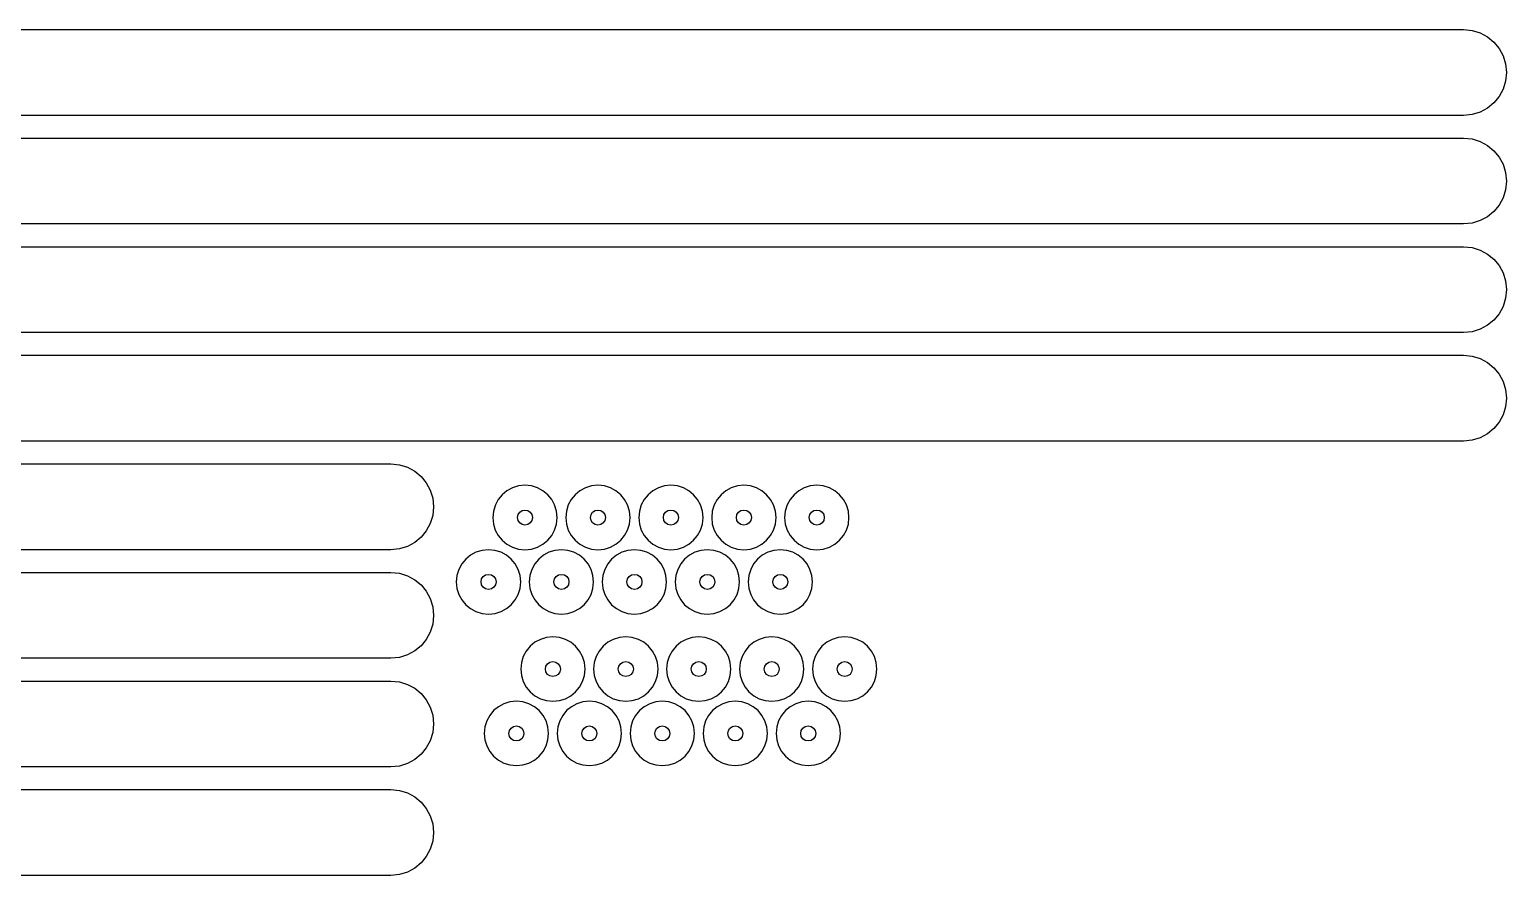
# Model space of a CAD drawing. Extents: x -405 to 500, y -45 to 434.
# Drawn here: x 156 to 500.2, y 236.8 to 433.9 of the extents above; entities that cross this region are included whole.
import ezdxf

# ---------------------------------------------------------------- set-up
doc = ezdxf.new("R2010")
doc.units = 0

msp = doc.modelspace()

# ---------------------------------------------------------------- linework, layer by layer
at = {"layer": 'Calque 1'}
for p, q in [((-389.819, 433.861), (490.181, 433.861)), ((490.181, 433.861), (492.201273, 433.658539)), ((492.201273, 433.658539), (494.080688, 433.077562)), ((494.080688, 433.077562), (495.779633, 432.15768)), ((495.779633, 432.15768), (497.2585, 430.9385)), ((497.2585, 430.9385), (498.47768, 429.459633)), ((498.47768, 429.459633), (499.397562, 427.760687)), ((499.397562, 427.760687), (499.978539, 425.881273)), ((499.978539, 425.881273), (500.181, 423.861)), ((500.181, 423.861), (499.978539, 421.840727)), ((499.397562, 419.961313), (498.47768, 418.262367)), ((499.978539, 421.840727), (499.397562, 419.961313)), ((497.2585, 416.7835), (495.779633, 415.56432)), ((498.47768, 418.262367), (497.2585, 416.7835)), ((490.181, 413.861), (-389.819, 413.861)), ((492.201273, 414.063461), (490.181, 413.861)), ((494.080688, 414.644437), (492.201273, 414.063461)), ((495.779633, 415.56432), (494.080688, 414.644437)), ((-389.819, 408.569), (490.181, 408.569)), ((490.181, 408.569), (492.201273, 408.366539)), ((492.201273, 408.366539), (494.080688, 407.785563)), ((494.080688, 407.785563), (495.779633, 406.86568)), ((495.779633, 406.86568), (497.2585, 405.6465)), ((497.2585, 405.6465), (498.47768, 404.167633)), ((498.47768, 404.167633), (499.397562, 402.468688)), ((499.397562, 402.468688), (499.978539, 400.589273)), ((499.978539, 400.589273), (500.181, 398.569)), ((499.978539, 396.548727), (499.397562, 394.669312)), ((500.181, 398.569), (499.978539, 396.548727)), ((498.47768, 392.970367), (497.2585, 391.4915)), ((499.397562, 394.669312), (498.47768, 392.970367)), ((494.080688, 389.352438), (492.201273, 388.771461)), ((495.779633, 390.27232), (494.080688, 389.352438)), ((497.2585, 391.4915), (495.779633, 390.27232)), ((490.181, 388.569), (-389.819, 388.569)), ((492.201273, 388.771461), (490.181, 388.569)), ((-389.819, 383.277), (490.181, 383.277)), ((490.181, 383.277), (492.201273, 383.074539)), ((492.201273, 383.074539), (494.080688, 382.493562)), ((494.080688, 382.493562), (495.779633, 381.57368)), ((495.779633, 381.57368), (497.2585, 380.3545)), ((497.2585, 380.3545), (498.47768, 378.875633)), ((498.47768, 378.875633), (499.397562, 377.176688)), ((499.397562, 377.176688), (499.978539, 375.297273)), ((499.978539, 375.297273), (500.181, 373.277)), ((500.181, 373.277), (499.978539, 371.256727)), ((499.397562, 369.377312), (498.47768, 367.678367)), ((499.978539, 371.256727), (499.397562, 369.377312)), ((495.779633, 364.98032), (494.080688, 364.060437)), ((497.2585, 366.1995), (495.779633, 364.98032)), ((498.47768, 367.678367), (497.2585, 366.1995)), ((490.181, 363.277), (-389.819, 363.277)), ((492.201273, 363.479461), (490.181, 363.277)), ((494.080688, 364.060437), (492.201273, 363.479461)), ((-389.819, 357.986), (490.181, 357.986)), ((490.181, 357.986), (492.201273, 357.783539)), ((492.201273, 357.783539), (494.080688, 357.202562)), ((494.080688, 357.202562), (495.779633, 356.28268)), ((495.779633, 356.28268), (497.2585, 355.0635)), ((497.2585, 355.0635), (498.47768, 353.584633)), ((498.47768, 353.584633), (499.397562, 351.885687)), ((499.397562, 351.885687), (499.978539, 350.006273)), ((499.978539, 350.006273), (500.181, 347.986)), ((500.181, 347.986), (499.978539, 345.965727)), ((499.978539, 345.965727), (499.397562, 344.086313)), ((497.2585, 340.9085), (495.779633, 339.68932)), ((498.47768, 342.387367), (497.2585, 340.9085)), ((499.397562, 344.086313), (498.47768, 342.387367)), ((490.181, 337.986), (-389.819, 337.986)), ((492.201273, 338.188461), (490.181, 337.986)), ((494.080688, 338.769437), (492.201273, 338.188461)), ((495.779633, 339.68932), (494.080688, 338.769437)), ((-389.819, 332.694), (240.181, 332.694)), ((240.181, 332.694), (242.201273, 332.491539)), ((242.201273, 332.491539), (244.080688, 331.910563)), ((244.080688, 331.910563), (245.779633, 330.99068)), ((245.779633, 330.99068), (247.2585, 329.7715)), ((247.2585, 329.7715), (248.47768, 328.292633)), ((248.47768, 328.292633), (249.397563, 326.593688)), ((268.553681, 327.104624), (267.279681, 326.413137)), ((269.961507, 327.54163), (268.553681, 327.104624)), ((271.473, 327.694), (269.961507, 327.54163)), ((272.984483, 327.541558), (271.473, 327.694)), ((271.473, 327.694), (271.473, 327.694)), ((274.392282, 327.1045), (272.984483, 327.541558)), ((275.666237, 326.412982), (274.392282, 327.1045)), ((285.553681, 327.104624), (284.279681, 326.413137)), ((286.961507, 327.54163), (285.553681, 327.104624)), ((288.473, 327.694), (286.961507, 327.54163)), ((289.98448, 327.541558), (288.473, 327.694)), ((288.473, 327.694), (288.473, 327.694)), ((291.392277, 327.1045), (289.98448, 327.541558)), ((292.666233, 326.412982), (291.392277, 327.1045)), ((302.553686, 327.104624), (301.279689, 326.413137)), ((303.96151, 327.54163), (302.553686, 327.104624)), ((305.473, 327.694), (303.96151, 327.54163)), ((306.984483, 327.541558), (305.473, 327.694)), ((305.473, 327.694), (305.473, 327.694)), ((308.392282, 327.1045), (306.984483, 327.541558)), ((309.666237, 326.412982), (308.392282, 327.1045)), ((319.554681, 327.104624), (318.280681, 326.413137)), ((320.962507, 327.54163), (319.554681, 327.104624)), ((322.474, 327.694), (320.962507, 327.54163)), ((323.985483, 327.541558), (322.474, 327.694)), ((322.474, 327.694), (322.474, 327.694)), ((325.393282, 327.1045), (323.985483, 327.541558)), ((326.667237, 326.412982), (325.393282, 327.1045)), ((336.554681, 327.104624), (335.280681, 326.413137)), ((337.962507, 327.54163), (336.554681, 327.104624)), ((339.474, 327.694), (337.962507, 327.54163)), ((340.98548, 327.541558), (339.474, 327.694)), ((339.474, 327.694), (339.474, 327.694)), ((342.393276, 327.1045), (340.98548, 327.541558)), ((343.66723, 326.412982), (342.393276, 327.1045)), ((249.397563, 326.593688), (249.978539, 324.714273)), ((249.978539, 324.714273), (250.181, 322.694)), ((265.253807, 324.387344), (264.562254, 323.113349)), ((266.16967, 325.497325), (265.253807, 324.387344)), ((267.279681, 326.413137), (266.16967, 325.497325)), ((276.776192, 325.49716), (275.666237, 326.412982)), ((277.691988, 324.387189), (276.776192, 325.49716)), ((278.383467, 323.113225), (277.691988, 324.387189)), ((282.253807, 324.387344), (281.562254, 323.113349)), ((283.16967, 325.497325), (282.253807, 324.387344)), ((284.279681, 326.413137), (283.16967, 325.497325)), ((293.776189, 325.49716), (292.666233, 326.412982)), ((294.691986, 324.387189), (293.776189, 325.49716)), ((295.383466, 323.113225), (294.691986, 324.387189)), ((299.253817, 324.387344), (298.562264, 323.113349)), ((300.169679, 325.497325), (299.253817, 324.387344)), ((301.279689, 326.413137), (300.169679, 325.497325)), ((310.776192, 325.49716), (309.666237, 326.412982)), ((311.691988, 324.387189), (310.776192, 325.49716)), ((312.383467, 323.113225), (311.691988, 324.387189)), ((316.254807, 324.387344), (315.563254, 323.113349)), ((317.17067, 325.497325), (316.254807, 324.387344)), ((318.280681, 326.413137), (317.17067, 325.497325)), ((327.777192, 325.49716), (326.667237, 326.412982)), ((328.692988, 324.387189), (327.777192, 325.49716)), ((329.384467, 323.113225), (328.692988, 324.387189)), ((333.254807, 324.387344), (332.563254, 323.113349)), ((334.17067, 325.497325), (333.254807, 324.387344)), ((335.280681, 326.413137), (334.17067, 325.497325)), ((344.777184, 325.49716), (343.66723, 326.412982)), ((345.692979, 324.387189), (344.777184, 325.49716)), ((346.384457, 323.113225), (345.692979, 324.387189)), ((249.978539, 320.673727), (249.397563, 318.794312)), ((250.181, 322.694), (249.978539, 320.673727)), ((264.125172, 321.705496), (263.97272, 320.19394)), ((263.97272, 320.19394), (264.125099, 318.682303)), ((264.562254, 323.113349), (264.125172, 321.705496)), ((269.72289, 320.19394), (269.860432, 320.875097)), ((269.860308, 319.512618), (269.72289, 320.19394)), ((269.860432, 320.875097), (270.235511, 321.431293)), ((270.235511, 321.431293), (270.791807, 321.80623)), ((270.791807, 321.80623), (271.473, 321.94361)), ((271.473, 321.94361), (272.154127, 321.806107)), ((271.473, 321.94361), (271.473, 321.94361)), ((272.154127, 321.806107), (272.710296, 321.431128)), ((272.710296, 321.431128), (273.08529, 320.874974)), ((273.08529, 320.874974), (273.22289, 320.19394)), ((273.22289, 320.19394), (273.085413, 319.512742)), ((278.82047, 321.705423), (278.383467, 323.113225)), ((278.97284, 320.19394), (278.82047, 321.705423)), ((278.820543, 318.682375), (278.97284, 320.19394)), ((281.125172, 321.705496), (280.97272, 320.19394)), ((280.97272, 320.19394), (281.125099, 318.682303)), ((281.562254, 323.113349), (281.125172, 321.705496)), ((286.72289, 320.19394), (286.860431, 320.875097)), ((286.860307, 319.512618), (286.72289, 320.19394)), ((286.860431, 320.875097), (287.235507, 321.431293)), ((287.235507, 321.431293), (287.791803, 321.80623)), ((287.791803, 321.80623), (288.473, 321.94361)), ((288.473, 321.94361), (289.154127, 321.806107)), ((288.473, 321.94361), (288.473, 321.94361)), ((289.154127, 321.806107), (289.710296, 321.431128)), ((289.710296, 321.431128), (290.08529, 320.874974)), ((290.08529, 320.874974), (290.22289, 320.19394)), ((290.22289, 320.19394), (290.085413, 319.512742)), ((295.82047, 321.705423), (295.383466, 323.113225)), ((295.97284, 320.19394), (295.82047, 321.705423)), ((295.820542, 318.682375), (295.97284, 320.19394)), ((298.125182, 321.705496), (297.97273, 320.19394)), ((297.97273, 320.19394), (298.125109, 318.682303)), ((298.562264, 323.113349), (298.125182, 321.705496)), ((303.72289, 320.19394), (303.860432, 320.875097)), ((303.860308, 319.512618), (303.72289, 320.19394)), ((303.860432, 320.875097), (304.235511, 321.431293)), ((304.235511, 321.431293), (304.791807, 321.80623)), ((304.791807, 321.80623), (305.473, 321.94361)), ((305.473, 321.94361), (306.154132, 321.806107)), ((305.473, 321.94361), (305.473, 321.94361)), ((306.154132, 321.806107), (306.7103, 321.431128)), ((306.7103, 321.431128), (307.085291, 320.874974)), ((307.085291, 320.874974), (307.22289, 320.19394)), ((307.22289, 320.19394), (307.085415, 319.512742)), ((312.82047, 321.705423), (312.383467, 323.113225)), ((312.97284, 320.19394), (312.82047, 321.705423)), ((312.820543, 318.682375), (312.97284, 320.19394)), ((315.126172, 321.705496), (314.97372, 320.19394)), ((314.97372, 320.19394), (315.126099, 318.682303)), ((315.563254, 323.113349), (315.126172, 321.705496)), ((320.72389, 320.19394), (320.861432, 320.875097)), ((320.861308, 319.512618), (320.72389, 320.19394)), ((320.861432, 320.875097), (321.236511, 321.431293)), ((321.236511, 321.431293), (321.792807, 321.80623)), ((321.792807, 321.80623), (322.474, 321.94361)), ((322.474, 321.94361), (323.155127, 321.806107)), ((322.474, 321.94361), (322.474, 321.94361)), ((323.155127, 321.806107), (323.711296, 321.431128)), ((323.711296, 321.431128), (324.08629, 320.874974)), ((324.08629, 320.874974), (324.22389, 320.19394)), ((324.22389, 320.19394), (324.086413, 319.512742)), ((329.82147, 321.705423), (329.384467, 323.113225)), ((329.97384, 320.19394), (329.82147, 321.705423)), ((329.821543, 318.682375), (329.97384, 320.19394)), ((332.126172, 321.705496), (331.97372, 320.19394)), ((331.97372, 320.19394), (332.126099, 318.682303)), ((332.563254, 323.113349), (332.126172, 321.705496)), ((337.72389, 320.19394), (337.861431, 320.875097)), ((337.861307, 319.512618), (337.72389, 320.19394)), ((337.861431, 320.875097), (338.236507, 321.431293)), ((338.236507, 321.431293), (338.792803, 321.80623)), ((338.792803, 321.80623), (339.474, 321.94361)), ((339.474, 321.94361), (340.155127, 321.806107)), ((339.474, 321.94361), (339.474, 321.94361)), ((340.155127, 321.806107), (340.711296, 321.431128)), ((340.711296, 321.431128), (341.08629, 320.874974)), ((341.08629, 320.874974), (341.22389, 320.19394)), ((341.22389, 320.19394), (341.086413, 319.512742)), ((346.82146, 321.705423), (346.384457, 323.113225)), ((346.97383, 320.19394), (346.82146, 321.705423)), ((346.821533, 318.682375), (346.97383, 320.19394)), ((248.47768, 317.095367), (247.2585, 315.6165)), ((249.397563, 318.794312), (248.47768, 317.095367)), ((264.125099, 318.682303), (264.562131, 317.274373)), ((264.562131, 317.274373), (265.253653, 316.000312)), ((270.235346, 318.956256), (269.860308, 319.512618)), ((270.791684, 318.581155), (270.235346, 318.956256)), ((271.473, 318.44361), (270.791684, 318.581155)), ((272.154251, 318.581279), (271.473, 318.44361)), ((272.710461, 318.956422), (272.154251, 318.581279)), ((273.085413, 319.512742), (272.710461, 318.956422)), ((277.692143, 316.000467), (278.383591, 317.274497)), ((278.383591, 317.274497), (278.820543, 318.682375)), ((281.125099, 318.682303), (281.562131, 317.274373)), ((281.562131, 317.274373), (282.253653, 316.000312)), ((287.235343, 318.956256), (286.860307, 319.512618)), ((287.791679, 318.581155), (287.235343, 318.956256)), ((288.473, 318.44361), (287.791679, 318.581155)), ((289.154251, 318.581279), (288.473, 318.44361)), ((289.710461, 318.956422), (289.154251, 318.581279)), ((290.085413, 319.512742), (289.710461, 318.956422)), ((294.692141, 316.000467), (295.38359, 317.274497)), ((295.38359, 317.274497), (295.820542, 318.682375)), ((298.125109, 318.682303), (298.56214, 317.274373)), ((298.56214, 317.274373), (299.253662, 316.000312)), ((304.235346, 318.956256), (303.860308, 319.512618)), ((304.791684, 318.581155), (304.235346, 318.956256)), ((305.473, 318.44361), (304.791684, 318.581155)), ((306.154255, 318.581279), (305.473, 318.44361)), ((306.710465, 318.956422), (306.154255, 318.581279)), ((307.085415, 319.512742), (306.710465, 318.956422)), ((311.692143, 316.000467), (312.383591, 317.274497)), ((312.383591, 317.274497), (312.820543, 318.682375)), ((315.126099, 318.682303), (315.563131, 317.274373)), ((315.563131, 317.274373), (316.254653, 316.000312)), ((321.236346, 318.956256), (320.861308, 319.512618)), ((321.792684, 318.581155), (321.236346, 318.956256)), ((322.474, 318.44361), (321.792684, 318.581155)), ((323.155251, 318.581279), (322.474, 318.44361)), ((323.711461, 318.956422), (323.155251, 318.581279)), ((324.086413, 319.512742), (323.711461, 318.956422)), ((328.693143, 316.000467), (329.384591, 317.274497)), ((329.384591, 317.274497), (329.821543, 318.682375)), ((332.126099, 318.682303), (332.563131, 317.274373)), ((332.563131, 317.274373), (333.254653, 316.000312)), ((338.236342, 318.956256), (337.861307, 319.512618)), ((338.792679, 318.581155), (338.236342, 318.956256)), ((339.474, 318.44361), (338.792679, 318.581155)), ((340.155251, 318.581279), (339.474, 318.44361)), ((340.711461, 318.956422), (340.155251, 318.581279)), ((341.086413, 319.512742), (340.711461, 318.956422)), ((345.693134, 316.000467), (346.384581, 317.274497)), ((346.384581, 317.274497), (346.821533, 318.682375)), ((244.080688, 313.477438), (242.201273, 312.896461)), ((245.779633, 314.39732), (244.080688, 313.477438)), ((247.2585, 315.6165), (245.779633, 314.39732)), ((265.253653, 316.000312), (266.169505, 314.89028)), ((266.169505, 314.89028), (267.279527, 313.974438)), ((267.279527, 313.974438), (268.553557, 313.282947)), ((268.553557, 313.282947), (269.961435, 312.845967)), ((272.984555, 312.846039), (274.392405, 313.283071)), ((274.392405, 313.283071), (275.666392, 313.974593)), ((275.666392, 313.974593), (276.776358, 314.890445)), ((276.776358, 314.890445), (277.692143, 316.000467)), ((282.253653, 316.000312), (283.169505, 314.89028)), ((283.169505, 314.89028), (284.279527, 313.974438)), ((284.279527, 313.974438), (285.553557, 313.282947)), ((285.553557, 313.282947), (286.961435, 312.845967)), ((289.984552, 312.846039), (291.392401, 313.283071)), ((291.392401, 313.283071), (292.666388, 313.974593)), ((292.666388, 313.974593), (293.776354, 314.890445)), ((293.776354, 314.890445), (294.692141, 316.000467)), ((299.253662, 316.000312), (300.169514, 314.89028)), ((300.169514, 314.89028), (301.279534, 313.974438)), ((301.279534, 313.974438), (302.553563, 313.282947)), ((302.553563, 313.282947), (303.961438, 312.845967)), ((306.984555, 312.846039), (308.392405, 313.283071)), ((308.392405, 313.283071), (309.666392, 313.974593)), ((309.666392, 313.974593), (310.776358, 314.890445)), ((310.776358, 314.890445), (311.692143, 316.000467)), ((316.254653, 316.000312), (317.170505, 314.89028)), ((317.170505, 314.89028), (318.280527, 313.974438)), ((318.280527, 313.974438), (319.554557, 313.282947)), ((319.554557, 313.282947), (320.962435, 312.845967)), ((323.985555, 312.846039), (325.393405, 313.283071)), ((325.393405, 313.283071), (326.667392, 313.974593)), ((326.667392, 313.974593), (327.777357, 314.890445)), ((327.777357, 314.890445), (328.693143, 316.000467)), ((333.254653, 316.000312), (334.170505, 314.89028)), ((334.170505, 314.89028), (335.280527, 313.974438)), ((335.280527, 313.974438), (336.554557, 313.282947)), ((336.554557, 313.282947), (337.962435, 312.845967)), ((340.985552, 312.846039), (342.3934, 313.283071)), ((342.3934, 313.283071), (343.667385, 313.974593)), ((343.667385, 313.974593), (344.777349, 314.890445)), ((344.777349, 314.890445), (345.693134, 316.000467)), ((240.181, 312.694), (-389.819, 312.694)), ((242.201273, 312.896461), (240.181, 312.694)), ((257.66967, 310.497325), (256.753807, 309.387344)), ((258.779681, 311.413137), (257.66967, 310.497325)), ((260.053681, 312.104624), (258.779681, 311.413137)), ((261.461507, 312.54163), (260.053681, 312.104624)), ((262.973, 312.694), (261.461507, 312.54163)), ((264.48448, 312.541558), (262.973, 312.694)), ((262.973, 312.694), (262.973, 312.694)), ((265.892277, 312.1045), (264.48448, 312.541558)), ((267.166233, 311.412982), (265.892277, 312.1045)), ((268.276189, 310.49716), (267.166233, 311.412982)), ((269.191986, 309.387189), (268.276189, 310.49716)), ((269.961435, 312.845967), (271.473, 312.69366)), ((271.473, 312.69366), (272.984555, 312.846039)), ((274.669679, 310.497325), (273.753817, 309.387344)), ((275.779689, 311.413137), (274.669679, 310.497325)), ((277.053686, 312.104624), (275.779689, 311.413137)), ((278.46151, 312.54163), (277.053686, 312.104624)), ((279.973, 312.694), (278.46151, 312.54163)), ((281.484483, 312.541558), (279.973, 312.694)), ((279.973, 312.694), (279.973, 312.694)), ((282.892282, 312.1045), (281.484483, 312.541558)), ((284.166237, 311.412982), (282.892282, 312.1045)), ((285.276192, 310.49716), (284.166237, 311.412982)), ((286.191988, 309.387189), (285.276192, 310.49716)), ((286.961435, 312.845967), (288.473, 312.69366)), ((288.473, 312.69366), (289.984552, 312.846039)), ((291.66967, 310.497325), (290.753807, 309.387344)), ((292.779681, 311.413137), (291.66967, 310.497325)), ((294.053681, 312.104624), (292.779681, 311.413137)), ((295.461507, 312.54163), (294.053681, 312.104624)), ((296.973, 312.694), (295.461507, 312.54163)), ((298.484483, 312.541558), (296.973, 312.694)), ((296.973, 312.694), (296.973, 312.694)), ((299.892282, 312.1045), (298.484483, 312.541558)), ((301.166237, 311.412982), (299.892282, 312.1045)), ((302.276192, 310.49716), (301.166237, 311.412982)), ((303.191988, 309.387189), (302.276192, 310.49716)), ((303.961438, 312.845967), (305.473, 312.69366)), ((305.473, 312.69366), (306.984555, 312.846039)), ((308.66967, 310.497325), (307.753807, 309.387344)), ((309.779681, 311.413137), (308.66967, 310.497325)), ((311.053681, 312.104624), (309.779681, 311.413137)), ((312.461507, 312.54163), (311.053681, 312.104624)), ((313.973, 312.694), (312.461507, 312.54163)), ((315.48448, 312.541558), (313.973, 312.694)), ((313.973, 312.694), (313.973, 312.694)), ((316.892277, 312.1045), (315.48448, 312.541558)), ((318.166233, 311.412982), (316.892277, 312.1045)), ((319.276189, 310.49716), (318.166233, 311.412982)), ((320.191986, 309.387189), (319.276189, 310.49716)), ((320.962435, 312.845967), (322.474, 312.69366)), ((322.474, 312.69366), (323.985555, 312.846039)), ((325.669679, 310.497325), (324.753817, 309.387344)), ((326.779689, 311.413137), (325.669679, 310.497325)), ((328.053686, 312.104624), (326.779689, 311.413137)), ((329.46151, 312.54163), (328.053686, 312.104624)), ((330.973, 312.694), (329.46151, 312.54163)), ((332.484483, 312.541558), (330.973, 312.694)), ((330.973, 312.694), (330.973, 312.694)), ((333.892282, 312.1045), (332.484483, 312.541558)), ((335.166237, 311.412982), (333.892282, 312.1045)), ((336.276192, 310.49716), (335.166237, 311.412982)), ((337.191988, 309.387189), (336.276192, 310.49716)), ((337.962435, 312.845967), (339.474, 312.69366)), ((339.474, 312.69366), (340.985552, 312.846039)), ((-389.819, 307.402), (240.181, 307.402)), ((240.181, 307.402), (242.201273, 307.199539)), ((242.201273, 307.199539), (244.080688, 306.618562)), ((244.080688, 306.618562), (245.779633, 305.69868)), ((255.625172, 306.705496), (255.47272, 305.19394)), ((256.062254, 308.113349), (255.625172, 306.705496)), ((256.753807, 309.387344), (256.062254, 308.113349)), ((261.360431, 305.875097), (261.735507, 306.431293)), ((261.735507, 306.431293), (262.291803, 306.80623)), ((262.291803, 306.80623), (262.973, 306.94361)), ((262.973, 306.94361), (263.654127, 306.806106)), ((262.973, 306.94361), (262.973, 306.94361)), ((263.654127, 306.806106), (264.210296, 306.431128)), ((264.210296, 306.431128), (264.58529, 305.874973)), ((269.883466, 308.113225), (269.191986, 309.387189)), ((270.32047, 306.705423), (269.883466, 308.113225)), ((270.47284, 305.19394), (270.32047, 306.705423)), ((272.625182, 306.705496), (272.47273, 305.19394)), ((273.062264, 308.113349), (272.625182, 306.705496)), ((273.753817, 309.387344), (273.062264, 308.113349)), ((278.36044, 305.875097), (278.735516, 306.431293)), ((278.735516, 306.431293), (279.291809, 306.80623)), ((279.291809, 306.80623), (279.973, 306.94361)), ((279.973, 306.94361), (280.654132, 306.806106)), ((279.973, 306.94361), (279.973, 306.94361)), ((280.654132, 306.806106), (281.2103, 306.431128)), ((281.2103, 306.431128), (281.585291, 305.874973)), ((286.883467, 308.113225), (286.191988, 309.387189)), ((287.32047, 306.705423), (286.883467, 308.113225)), ((287.47284, 305.19394), (287.32047, 306.705423)), ((289.625172, 306.705496), (289.47272, 305.19394)), ((290.062254, 308.113349), (289.625172, 306.705496)), ((290.753807, 309.387344), (290.062254, 308.113349)), ((295.360432, 305.875097), (295.735511, 306.431293)), ((295.735511, 306.431293), (296.291807, 306.80623)), ((296.291807, 306.80623), (296.973, 306.94361)), ((296.973, 306.94361), (297.654127, 306.806106)), ((296.973, 306.94361), (296.973, 306.94361)), ((297.654127, 306.806106), (298.210296, 306.431128)), ((298.210296, 306.431128), (298.58529, 305.874973)), ((303.883467, 308.113225), (303.191988, 309.387189)), ((304.32047, 306.705423), (303.883467, 308.113225)), ((304.47284, 305.19394), (304.32047, 306.705423)), ((306.625172, 306.705496), (306.47272, 305.19394)), ((307.062254, 308.113349), (306.625172, 306.705496)), ((307.753807, 309.387344), (307.062254, 308.113349)), ((312.360431, 305.875097), (312.735507, 306.431293)), ((312.735507, 306.431293), (313.291803, 306.80623)), ((313.291803, 306.80623), (313.973, 306.94361)), ((313.973, 306.94361), (314.654127, 306.806106)), ((313.973, 306.94361), (313.973, 306.94361)), ((314.654127, 306.806106), (315.210296, 306.431128)), ((315.210296, 306.431128), (315.58529, 305.874973)), ((320.883466, 308.113225), (320.191986, 309.387189)), ((321.32047, 306.705423), (320.883466, 308.113225)), ((321.47284, 305.19394), (321.32047, 306.705423)), ((323.625182, 306.705496), (323.47273, 305.19394)), ((324.062264, 308.113349), (323.625182, 306.705496)), ((324.753817, 309.387344), (324.062264, 308.113349)), ((329.360432, 305.875097), (329.735511, 306.431293)), ((329.735511, 306.431293), (330.291807, 306.80623)), ((330.291807, 306.80623), (330.973, 306.94361)), ((330.973, 306.94361), (331.654132, 306.806106)), ((330.973, 306.94361), (330.973, 306.94361)), ((331.654132, 306.806106), (332.2103, 306.431128)), ((332.2103, 306.431128), (332.585291, 305.874973)), ((337.883467, 308.113225), (337.191988, 309.387189)), ((338.32047, 306.705423), (337.883467, 308.113225)), ((338.47284, 305.19394), (338.32047, 306.705423)), ((245.779633, 305.69868), (247.2585, 304.4795)), ((247.2585, 304.4795), (248.47768, 303.000633)), ((248.47768, 303.000633), (249.397563, 301.301688)), ((255.47272, 305.19394), (255.625099, 303.682303)), ((255.625099, 303.682303), (256.062131, 302.274373)), ((261.22289, 305.19394), (261.360431, 305.875097)), ((261.360307, 304.512618), (261.22289, 305.19394)), ((261.735343, 303.956256), (261.360307, 304.512618)), ((262.291679, 303.581155), (261.735343, 303.956256)), ((262.973, 303.44361), (262.291679, 303.581155)), ((263.654251, 303.581279), (262.973, 303.44361)), ((264.210461, 303.956422), (263.654251, 303.581279)), ((264.585413, 304.512742), (264.210461, 303.956422)), ((264.58529, 305.874973), (264.72289, 305.19394)), ((264.72289, 305.19394), (264.585413, 304.512742)), ((269.88359, 302.274497), (270.320542, 303.682375)), ((270.320542, 303.682375), (270.47284, 305.19394)), ((272.47273, 305.19394), (272.625109, 303.682303)), ((272.625109, 303.682303), (273.06214, 302.274373)), ((278.2229, 305.19394), (278.36044, 305.875097)), ((278.360317, 304.512618), (278.2229, 305.19394)), ((278.735351, 303.956256), (278.360317, 304.512618)), ((279.291685, 303.581155), (278.735351, 303.956256)), ((279.973, 303.44361), (279.291685, 303.581155)), ((280.654255, 303.581279), (279.973, 303.44361)), ((281.210465, 303.956422), (280.654255, 303.581279)), ((281.585415, 304.512742), (281.210465, 303.956422)), ((281.585291, 305.874973), (281.72289, 305.19394)), ((281.72289, 305.19394), (281.585415, 304.512742)), ((286.883591, 302.274497), (287.320543, 303.682375)), ((287.320543, 303.682375), (287.47284, 305.19394)), ((289.47272, 305.19394), (289.625099, 303.682303)), ((289.625099, 303.682303), (290.062131, 302.274373)), ((295.22289, 305.19394), (295.360432, 305.875097)), ((295.360308, 304.512618), (295.22289, 305.19394)), ((295.735346, 303.956256), (295.360308, 304.512618)), ((296.291684, 303.581155), (295.735346, 303.956256)), ((296.973, 303.44361), (296.291684, 303.581155)), ((297.654251, 303.581279), (296.973, 303.44361)), ((298.210461, 303.956422), (297.654251, 303.581279)), ((298.585413, 304.512742), (298.210461, 303.956422)), ((298.58529, 305.874973), (298.72289, 305.19394)), ((298.72289, 305.19394), (298.585413, 304.512742)), ((303.883591, 302.274497), (304.320543, 303.682375)), ((304.320543, 303.682375), (304.47284, 305.19394)), ((306.47272, 305.19394), (306.625099, 303.682303)), ((306.625099, 303.682303), (307.062131, 302.274373)), ((312.22289, 305.19394), (312.360431, 305.875097)), ((312.360307, 304.512618), (312.22289, 305.19394)), ((312.735343, 303.956256), (312.360307, 304.512618)), ((313.291679, 303.581155), (312.735343, 303.956256)), ((313.973, 303.44361), (313.291679, 303.581155)), ((314.654251, 303.581279), (313.973, 303.44361)), ((315.210461, 303.956422), (314.654251, 303.581279)), ((315.585413, 304.512742), (315.210461, 303.956422)), ((315.58529, 305.874973), (315.72289, 305.19394)), ((315.72289, 305.19394), (315.585413, 304.512742)), ((320.88359, 302.274497), (321.320542, 303.682375)), ((321.320542, 303.682375), (321.47284, 305.19394)), ((323.47273, 305.19394), (323.625109, 303.682303)), ((323.625109, 303.682303), (324.06214, 302.274373)), ((329.22289, 305.19394), (329.360432, 305.875097)), ((329.360308, 304.512618), (329.22289, 305.19394)), ((329.735346, 303.956256), (329.360308, 304.512618)), ((330.291684, 303.581155), (329.735346, 303.956256)), ((330.973, 303.44361), (330.291684, 303.581155)), ((331.654255, 303.581279), (330.973, 303.44361)), ((332.210465, 303.956422), (331.654255, 303.581279)), ((332.585415, 304.512742), (332.210465, 303.956422)), ((332.585291, 305.874973), (332.72289, 305.19394)), ((332.72289, 305.19394), (332.585415, 304.512742)), ((337.883591, 302.274497), (338.320543, 303.682375)), ((338.320543, 303.682375), (338.47284, 305.19394)), ((249.397563, 301.301688), (249.978539, 299.422273)), ((249.978539, 299.422273), (250.181, 297.402)), ((256.062131, 302.274373), (256.753653, 301.000312)), ((256.753653, 301.000312), (257.669505, 299.89028)), ((257.669505, 299.89028), (258.779527, 298.974438)), ((267.166388, 298.974593), (268.276354, 299.890445)), ((268.276354, 299.890445), (269.192141, 301.000467)), ((269.192141, 301.000467), (269.88359, 302.274497)), ((273.06214, 302.274373), (273.753662, 301.000312)), ((273.753662, 301.000312), (274.669514, 299.89028)), ((274.669514, 299.89028), (275.779534, 298.974438)), ((284.166392, 298.974593), (285.276358, 299.890445)), ((285.276358, 299.890445), (286.192143, 301.000467)), ((286.192143, 301.000467), (286.883591, 302.274497)), ((290.062131, 302.274373), (290.753653, 301.000312)), ((290.753653, 301.000312), (291.669505, 299.89028)), ((291.669505, 299.89028), (292.779527, 298.974438)), ((301.166392, 298.974593), (302.276358, 299.890445)), ((302.276358, 299.890445), (303.192143, 301.000467)), ((303.192143, 301.000467), (303.883591, 302.274497)), ((307.062131, 302.274373), (307.753653, 301.000312)), ((307.753653, 301.000312), (308.669505, 299.89028)), ((308.669505, 299.89028), (309.779527, 298.974438)), ((318.166388, 298.974593), (319.276354, 299.890445)), ((319.276354, 299.890445), (320.192141, 301.000467)), ((320.192141, 301.000467), (320.88359, 302.274497)), ((324.06214, 302.274373), (324.753662, 301.000312)), ((324.753662, 301.000312), (325.669514, 299.89028)), ((325.669514, 299.89028), (326.779534, 298.974438)), ((335.166392, 298.974593), (336.276358, 299.890445)), ((336.276358, 299.890445), (337.192143, 301.000467)), ((337.192143, 301.000467), (337.883591, 302.274497)), ((250.181, 297.402), (249.978539, 295.381727)), ((258.779527, 298.974438), (260.053557, 298.282947)), ((260.053557, 298.282947), (261.461435, 297.845967)), ((261.461435, 297.845967), (262.973, 297.69366)), ((262.973, 297.69366), (264.484552, 297.846039)), ((264.484552, 297.846039), (265.892401, 298.283071)), ((265.892401, 298.283071), (267.166388, 298.974593)), ((275.779534, 298.974438), (277.053563, 298.282947)), ((277.053563, 298.282947), (278.461438, 297.845967)), ((278.461438, 297.845967), (279.973, 297.69366)), ((279.973, 297.69366), (281.484555, 297.846039)), ((281.484555, 297.846039), (282.892405, 298.283071)), ((282.892405, 298.283071), (284.166392, 298.974593)), ((292.779527, 298.974438), (294.053557, 298.282947)), ((294.053557, 298.282947), (295.461435, 297.845967)), ((295.461435, 297.845967), (296.973, 297.69366)), ((296.973, 297.69366), (298.484555, 297.846039)), ((298.484555, 297.846039), (299.892405, 298.283071)), ((299.892405, 298.283071), (301.166392, 298.974593)), ((309.779527, 298.974438), (311.053557, 298.282947)), ((311.053557, 298.282947), (312.461435, 297.845967)), ((312.461435, 297.845967), (313.973, 297.69366)), ((313.973, 297.69366), (315.484552, 297.846039)), ((315.484552, 297.846039), (316.892401, 298.283071)), ((316.892401, 298.283071), (318.166388, 298.974593)), ((326.779534, 298.974438), (328.053563, 298.282947)), ((328.053563, 298.282947), (329.461438, 297.845967)), ((329.461438, 297.845967), (330.973, 297.69366)), ((330.973, 297.69366), (332.484555, 297.846039)), ((332.484555, 297.846039), (333.892405, 298.283071)), ((333.892405, 298.283071), (335.166392, 298.974593)), ((249.397563, 293.502312), (248.47768, 291.803367)), ((249.978539, 295.381727), (249.397563, 293.502312)), ((245.779633, 289.10532), (244.080688, 288.185437)), ((247.2585, 290.3245), (245.779633, 289.10532)), ((248.47768, 291.803367), (247.2585, 290.3245)), ((271.753817, 289.095344), (271.062264, 287.821349)), ((272.669679, 290.205325), (271.753817, 289.095344)), ((273.779689, 291.121137), (272.669679, 290.205325)), ((275.053686, 291.812624), (273.779689, 291.121137)), ((276.46151, 292.24963), (275.053686, 291.812624)), ((277.973, 292.402), (276.46151, 292.24963)), ((279.484483, 292.249558), (277.973, 292.402)), ((277.973, 292.402), (277.973, 292.402)), ((280.892282, 291.8125), (279.484483, 292.249558)), ((282.166237, 291.120982), (280.892282, 291.8125)), ((283.276192, 290.20516), (282.166237, 291.120982)), ((284.191988, 289.095189), (283.276192, 290.20516)), ((284.883467, 287.821225), (284.191988, 289.095189)), ((288.753807, 289.095344), (288.062254, 287.821349)), ((289.66967, 290.205325), (288.753807, 289.095344)), ((290.779681, 291.121137), (289.66967, 290.205325)), ((292.053681, 291.812624), (290.779681, 291.121137)), ((293.461507, 292.24963), (292.053681, 291.812624)), ((294.973, 292.402), (293.461507, 292.24963)), ((296.484483, 292.249558), (294.973, 292.402)), ((294.973, 292.402), (294.973, 292.402)), ((297.892282, 291.8125), (296.484483, 292.249558)), ((299.166237, 291.120982), (297.892282, 291.8125)), ((300.276192, 290.20516), (299.166237, 291.120982)), ((301.191988, 289.095189), (300.276192, 290.20516)), ((301.883467, 287.821225), (301.191988, 289.095189)), ((305.753807, 289.095344), (305.062254, 287.821349)), ((306.66967, 290.205325), (305.753807, 289.095344)), ((307.779681, 291.121137), (306.66967, 290.205325)), ((309.053681, 291.812624), (307.779681, 291.121137)), ((310.461507, 292.24963), (309.053681, 291.812624)), ((311.973, 292.402), (310.461507, 292.24963)), ((313.48448, 292.249558), (311.973, 292.402)), ((311.973, 292.402), (311.973, 292.402)), ((314.892277, 291.8125), (313.48448, 292.249558)), ((316.166233, 291.120982), (314.892277, 291.8125)), ((317.276189, 290.20516), (316.166233, 291.120982)), ((318.191986, 289.095189), (317.276189, 290.20516)), ((318.883466, 287.821225), (318.191986, 289.095189)), ((322.753817, 289.095344), (322.062264, 287.821349)), ((323.669679, 290.205325), (322.753817, 289.095344)), ((324.779689, 291.121137), (323.669679, 290.205325)), ((326.053686, 291.812624), (324.779689, 291.121137)), ((327.46151, 292.24963), (326.053686, 291.812624)), ((328.973, 292.402), (327.46151, 292.24963)), ((330.484483, 292.249558), (328.973, 292.402)), ((328.973, 292.402), (328.973, 292.402)), ((331.892282, 291.8125), (330.484483, 292.249558)), ((333.166237, 291.120982), (331.892282, 291.8125)), ((334.276192, 290.20516), (333.166237, 291.120982)), ((335.191988, 289.095189), (334.276192, 290.20516)), ((335.883467, 287.821225), (335.191988, 289.095189)), ((339.753807, 289.095344), (339.062254, 287.821349)), ((340.66967, 290.205325), (339.753807, 289.095344)), ((341.779681, 291.121137), (340.66967, 290.205325)), ((343.053681, 291.812624), (341.779681, 291.121137)), ((344.461507, 292.24963), (343.053681, 291.812624)), ((345.973, 292.402), (344.461507, 292.24963)), ((347.484483, 292.249558), (345.973, 292.402)), ((345.973, 292.402), (345.973, 292.402)), ((348.892282, 291.8125), (347.484483, 292.249558)), ((350.166237, 291.120982), (348.892282, 291.8125)), ((351.276192, 290.20516), (350.166237, 291.120982)), ((352.191988, 289.095189), (351.276192, 290.20516)), ((352.883467, 287.821225), (352.191988, 289.095189)), ((240.181, 287.402), (-389.819, 287.402)), ((242.201273, 287.604461), (240.181, 287.402)), ((244.080688, 288.185437), (242.201273, 287.604461)), ((270.625182, 286.413496), (270.47273, 284.90194)), ((271.062264, 287.821349), (270.625182, 286.413496)), ((276.360432, 285.583097), (276.735511, 286.139293)), ((276.735511, 286.139293), (277.291807, 286.51423)), ((277.291807, 286.51423), (277.973, 286.65161)), ((277.973, 286.65161), (278.654132, 286.514107)), ((277.973, 286.65161), (277.973, 286.65161)), ((278.654132, 286.514107), (279.2103, 286.139128)), ((279.2103, 286.139128), (279.585291, 285.582974)), ((285.32047, 286.413423), (284.883467, 287.821225)), ((285.47284, 284.90194), (285.32047, 286.413423)), ((287.625172, 286.413496), (287.47272, 284.90194)), ((288.062254, 287.821349), (287.625172, 286.413496)), ((293.360432, 285.583097), (293.735511, 286.139293)), ((293.735511, 286.139293), (294.291807, 286.51423)), ((294.291807, 286.51423), (294.973, 286.65161)), ((294.973, 286.65161), (295.654127, 286.514107)), ((294.973, 286.65161), (294.973, 286.65161)), ((295.654127, 286.514107), (296.210296, 286.139128)), ((296.210296, 286.139128), (296.58529, 285.582974)), ((302.32047, 286.413423), (301.883467, 287.821225)), ((302.47284, 284.90194), (302.32047, 286.413423)), ((304.625172, 286.413496), (304.47272, 284.90194)), ((305.062254, 287.821349), (304.625172, 286.413496)), ((310.360431, 285.583097), (310.735507, 286.139293)), ((310.735507, 286.139293), (311.291803, 286.51423)), ((311.291803, 286.51423), (311.973, 286.65161)), ((311.973, 286.65161), (312.654127, 286.514107)), ((311.973, 286.65161), (311.973, 286.65161)), ((312.654127, 286.514107), (313.210296, 286.139128)), ((313.210296, 286.139128), (313.58529, 285.582974)), ((319.32047, 286.413423), (318.883466, 287.821225)), ((319.47284, 284.90194), (319.32047, 286.413423)), ((321.625182, 286.413496), (321.47273, 284.90194)), ((322.062264, 287.821349), (321.625182, 286.413496)), ((327.360432, 285.583097), (327.735511, 286.139293)), ((327.735511, 286.139293), (328.291807, 286.51423)), ((328.291807, 286.51423), (328.973, 286.65161)), ((328.973, 286.65161), (329.654132, 286.514107)), ((328.973, 286.65161), (328.973, 286.65161)), ((329.654132, 286.514107), (330.2103, 286.139128)), ((330.2103, 286.139128), (330.585291, 285.582974)), ((336.32047, 286.413423), (335.883467, 287.821225)), ((336.47284, 284.90194), (336.32047, 286.413423)), ((338.625172, 286.413496), (338.47272, 284.90194)), ((339.062254, 287.821349), (338.625172, 286.413496)), ((344.360432, 285.583097), (344.735511, 286.139293)), ((344.735511, 286.139293), (345.291807, 286.51423)), ((345.291807, 286.51423), (345.973, 286.65161)), ((345.973, 286.65161), (346.654127, 286.514107)), ((345.973, 286.65161), (345.973, 286.65161)), ((346.654127, 286.514107), (347.210296, 286.139128)), ((347.210296, 286.139128), (347.58529, 285.582974)), ((353.32047, 286.413423), (352.883467, 287.821225)), ((353.47284, 284.90194), (353.32047, 286.413423)), ((270.47273, 284.90194), (270.625109, 283.390303)), ((270.625109, 283.390303), (271.06214, 281.982373)), ((276.22289, 284.90194), (276.360432, 285.583097)), ((276.360313, 284.220618), (276.22289, 284.90194)), ((276.73535, 283.664257), (276.360313, 284.220618)), ((277.291685, 283.289155), (276.73535, 283.664257)), ((277.973, 283.15161), (277.291685, 283.289155)), ((278.654255, 283.289279), (277.973, 283.15161)), ((279.210465, 283.664422), (278.654255, 283.289279)), ((279.585415, 284.220742), (279.210465, 283.664422)), ((279.585291, 285.582974), (279.72289, 284.90194)), ((279.72289, 284.90194), (279.585415, 284.220742)), ((284.883591, 281.982497), (285.320543, 283.390375)), ((285.320543, 283.390375), (285.47284, 284.90194)), ((287.47272, 284.90194), (287.625099, 283.390303)), ((287.625099, 283.390303), (288.062131, 281.982373)), ((293.22289, 284.90194), (293.360432, 285.583097)), ((293.360308, 284.220618), (293.22289, 284.90194)), ((293.735346, 283.664257), (293.360308, 284.220618)), ((294.291684, 283.289155), (293.735346, 283.664257)), ((294.973, 283.15161), (294.291684, 283.289155)), ((295.654251, 283.289279), (294.973, 283.15161)), ((296.210461, 283.664422), (295.654251, 283.289279)), ((296.585413, 284.220742), (296.210461, 283.664422)), ((296.58529, 285.582974), (296.72289, 284.90194)), ((296.72289, 284.90194), (296.585413, 284.220742)), ((301.883591, 281.982497), (302.320543, 283.390375)), ((302.320543, 283.390375), (302.47284, 284.90194)), ((304.47272, 284.90194), (304.625099, 283.390303)), ((304.625099, 283.390303), (305.062131, 281.982373)), ((310.22289, 284.90194), (310.360431, 285.583097)), ((310.360307, 284.220618), (310.22289, 284.90194)), ((310.735343, 283.664257), (310.360307, 284.220618)), ((311.291679, 283.289155), (310.735343, 283.664257)), ((311.973, 283.15161), (311.291679, 283.289155)), ((312.654251, 283.289279), (311.973, 283.15161)), ((313.210461, 283.664422), (312.654251, 283.289279)), ((313.585413, 284.220742), (313.210461, 283.664422)), ((313.58529, 285.582974), (313.72289, 284.90194)), ((313.72289, 284.90194), (313.585413, 284.220742)), ((318.88359, 281.982497), (319.320542, 283.390375)), ((319.320542, 283.390375), (319.47284, 284.90194)), ((321.47273, 284.90194), (321.625109, 283.390303)), ((321.625109, 283.390303), (322.06214, 281.982373)), ((327.22289, 284.90194), (327.360432, 285.583097)), ((327.360308, 284.220618), (327.22289, 284.90194)), ((327.735346, 283.664257), (327.360308, 284.220618)), ((328.291684, 283.289155), (327.735346, 283.664257)), ((328.973, 283.15161), (328.291684, 283.289155)), ((329.654255, 283.289279), (328.973, 283.15161)), ((330.210465, 283.664422), (329.654255, 283.289279)), ((330.585415, 284.220742), (330.210465, 283.664422)), ((330.585291, 285.582974), (330.72289, 284.90194)), ((330.72289, 284.90194), (330.585415, 284.220742)), ((335.883591, 281.982497), (336.320543, 283.390375)), ((336.320543, 283.390375), (336.47284, 284.90194)), ((338.47272, 284.90194), (338.625099, 283.390303)), ((338.625099, 283.390303), (339.062131, 281.982373)), ((344.22289, 284.90194), (344.360432, 285.583097)), ((344.360308, 284.220618), (344.22289, 284.90194)), ((344.735346, 283.664257), (344.360308, 284.220618)), ((345.291684, 283.289155), (344.735346, 283.664257)), ((345.973, 283.15161), (345.291684, 283.289155)), ((346.654251, 283.289279), (345.973, 283.15161)), ((347.210461, 283.664422), (346.654251, 283.289279)), ((347.585413, 284.220742), (347.210461, 283.664422)), ((347.58529, 285.582974), (347.72289, 284.90194)), ((347.72289, 284.90194), (347.585413, 284.220742)), ((352.883591, 281.982497), (353.320543, 283.390375)), ((353.320543, 283.390375), (353.47284, 284.90194)), ((-389.819, 282.111), (240.181, 282.111)), ((240.181, 282.111), (242.201273, 281.908539)), ((242.201273, 281.908539), (244.080688, 281.327562)), ((244.080688, 281.327562), (245.779633, 280.40768)), ((245.779633, 280.40768), (247.2585, 279.1885)), ((247.2585, 279.1885), (248.47768, 277.709633)), ((271.06214, 281.982373), (271.753662, 280.708312)), ((271.753662, 280.708312), (272.669514, 279.59828)), ((272.669514, 279.59828), (273.779534, 278.682438)), ((282.166392, 278.682593), (283.276358, 279.598445)), ((283.276358, 279.598445), (284.192143, 280.708467)), ((284.192143, 280.708467), (284.883591, 281.982497)), ((288.062131, 281.982373), (288.753653, 280.708312)), ((288.753653, 280.708312), (289.669505, 279.59828)), ((289.669505, 279.59828), (290.779527, 278.682438)), ((299.166392, 278.682593), (300.276358, 279.598445)), ((300.276358, 279.598445), (301.192143, 280.708467)), ((301.192143, 280.708467), (301.883591, 281.982497)), ((305.062131, 281.982373), (305.753653, 280.708312)), ((305.753653, 280.708312), (306.669505, 279.59828)), ((306.669505, 279.59828), (307.779527, 278.682438)), ((316.166388, 278.682593), (317.276354, 279.598445)), ((317.276354, 279.598445), (318.192141, 280.708467)), ((318.192141, 280.708467), (318.88359, 281.982497)), ((322.06214, 281.982373), (322.753662, 280.708312)), ((322.753662, 280.708312), (323.669514, 279.59828)), ((323.669514, 279.59828), (324.779534, 278.682438)), ((333.166392, 278.682593), (334.276358, 279.598445)), ((334.276358, 279.598445), (335.192143, 280.708467)), ((335.192143, 280.708467), (335.883591, 281.982497)), ((339.062131, 281.982373), (339.753653, 280.708312)), ((339.753653, 280.708312), (340.669505, 279.59828)), ((340.669505, 279.59828), (341.779527, 278.682438)), ((350.166392, 278.682593), (351.276358, 279.598445)), ((351.276358, 279.598445), (352.192143, 280.708467)), ((352.192143, 280.708467), (352.883591, 281.982497)), ((248.47768, 277.709633), (249.397563, 276.010687)), ((249.397563, 276.010687), (249.978539, 274.131273)), ((265.278681, 276.121134), (264.16867, 275.205321)), ((266.552681, 276.812622), (265.278681, 276.121134)), ((267.960507, 277.24963), (266.552681, 276.812622)), ((269.472, 277.402), (267.960507, 277.24963)), ((270.983483, 277.249558), (269.472, 277.402)), ((269.472, 277.402), (269.472, 277.402)), ((272.391282, 276.8125), (270.983483, 277.249558)), ((273.665237, 276.120982), (272.391282, 276.8125)), ((274.775193, 275.20516), (273.665237, 276.120982)), ((273.779534, 278.682438), (275.053563, 277.990947)), ((275.053563, 277.990947), (276.461438, 277.553967)), ((276.461438, 277.553967), (277.973, 277.40166)), ((277.973, 277.40166), (279.484555, 277.554039)), ((279.484555, 277.554039), (280.892405, 277.991071)), ((280.892405, 277.991071), (282.166392, 278.682593)), ((282.278681, 276.121134), (281.16867, 275.205321)), ((283.552681, 276.812622), (282.278681, 276.121134)), ((284.960507, 277.24963), (283.552681, 276.812622)), ((286.472, 277.402), (284.960507, 277.24963)), ((287.98348, 277.249558), (286.472, 277.402)), ((286.472, 277.402), (286.472, 277.402)), ((289.391277, 276.8125), (287.98348, 277.249558)), ((290.665233, 276.120982), (289.391277, 276.8125)), ((291.775189, 275.20516), (290.665233, 276.120982)), ((290.779527, 278.682438), (292.053557, 277.990947)), ((292.053557, 277.990947), (293.461435, 277.553967)), ((293.461435, 277.553967), (294.973, 277.40166)), ((294.973, 277.40166), (296.484555, 277.554039)), ((296.484555, 277.554039), (297.892405, 277.991071)), ((297.892405, 277.991071), (299.166392, 278.682593)), ((299.278689, 276.121134), (298.168679, 275.205321)), ((300.552686, 276.812622), (299.278689, 276.121134)), ((301.96051, 277.24963), (300.552686, 276.812622)), ((303.472, 277.402), (301.96051, 277.24963)), ((304.983483, 277.249558), (303.472, 277.402)), ((303.472, 277.402), (303.472, 277.402)), ((306.391282, 276.8125), (304.983483, 277.249558)), ((307.665237, 276.120982), (306.391282, 276.8125)), ((308.775193, 275.20516), (307.665237, 276.120982)), ((307.779527, 278.682438), (309.053557, 277.990947)), ((309.053557, 277.990947), (310.461435, 277.553967)), ((310.461435, 277.553967), (311.973, 277.40166)), ((311.973, 277.40166), (313.484552, 277.554039)), ((313.484552, 277.554039), (314.892401, 277.991071)), ((314.892401, 277.991071), (316.166388, 278.682593)), ((316.278681, 276.121134), (315.16867, 275.205321)), ((317.552681, 276.812622), (316.278681, 276.121134)), ((318.960507, 277.24963), (317.552681, 276.812622)), ((320.472, 277.402), (318.960507, 277.24963)), ((321.983483, 277.249558), (320.472, 277.402)), ((320.472, 277.402), (320.472, 277.402)), ((323.391282, 276.8125), (321.983483, 277.249558)), ((324.665237, 276.120982), (323.391282, 276.8125)), ((325.775193, 275.20516), (324.665237, 276.120982)), ((324.779534, 278.682438), (326.053563, 277.990947)), ((326.053563, 277.990947), (327.461438, 277.553967)), ((327.461438, 277.553967), (328.973, 277.40166)), ((328.973, 277.40166), (330.484555, 277.554039)), ((330.484555, 277.554039), (331.892405, 277.991071)), ((331.892405, 277.991071), (333.166392, 278.682593)), ((333.279681, 276.121134), (332.16967, 275.205321)), ((334.553681, 276.812622), (333.279681, 276.121134)), ((335.961507, 277.24963), (334.553681, 276.812622)), ((337.473, 277.402), (335.961507, 277.24963)), ((338.98448, 277.249558), (337.473, 277.402)), ((337.473, 277.402), (337.473, 277.402)), ((340.392277, 276.8125), (338.98448, 277.249558)), ((341.666233, 276.120982), (340.392277, 276.8125)), ((342.776189, 275.20516), (341.666233, 276.120982)), ((341.779527, 278.682438), (343.053557, 277.990947)), ((343.053557, 277.990947), (344.461435, 277.553967)), ((344.461435, 277.553967), (345.973, 277.40166)), ((345.973, 277.40166), (347.484555, 277.554039)), ((347.484555, 277.554039), (348.892405, 277.991071)), ((348.892405, 277.991071), (350.166392, 278.682593)), ((249.978539, 274.131273), (250.181, 272.111)), ((250.181, 272.111), (249.978539, 270.090727)), ((262.561254, 272.821345), (262.124172, 271.413493)), ((263.252807, 274.095339), (262.561254, 272.821345)), ((264.16867, 275.205321), (263.252807, 274.095339)), ((275.690988, 274.095189), (274.775193, 275.20516)), ((276.382467, 272.821225), (275.690988, 274.095189)), ((276.81947, 271.413423), (276.382467, 272.821225)), ((279.561254, 272.821345), (279.124172, 271.413493)), ((280.252807, 274.095339), (279.561254, 272.821345)), ((281.16867, 275.205321), (280.252807, 274.095339)), ((292.690986, 274.095189), (291.775189, 275.20516)), ((293.382466, 272.821225), (292.690986, 274.095189)), ((293.81947, 271.413423), (293.382466, 272.821225)), ((296.561264, 272.821345), (296.124182, 271.413493)), ((297.252817, 274.095339), (296.561264, 272.821345)), ((298.168679, 275.205321), (297.252817, 274.095339)), ((309.690988, 274.095189), (308.775193, 275.20516)), ((310.382467, 272.821225), (309.690988, 274.095189)), ((310.81947, 271.413423), (310.382467, 272.821225)), ((313.561254, 272.821345), (313.124172, 271.413493)), ((314.252807, 274.095339), (313.561254, 272.821345)), ((315.16867, 275.205321), (314.252807, 274.095339)), ((326.690988, 274.095189), (325.775193, 275.20516)), ((327.382467, 272.821225), (326.690988, 274.095189)), ((327.81947, 271.413423), (327.382467, 272.821225)), ((330.562254, 272.821345), (330.125172, 271.413493)), ((331.253807, 274.095339), (330.562254, 272.821345)), ((332.16967, 275.205321), (331.253807, 274.095339)), ((343.691986, 274.095189), (342.776189, 275.20516)), ((344.383466, 272.821225), (343.691986, 274.095189)), ((344.82047, 271.413423), (344.383466, 272.821225)), ((249.978539, 270.090727), (249.397563, 268.211313)), ((262.124172, 271.413493), (261.97172, 269.90194)), ((261.97172, 269.90194), (262.1241, 268.390306)), ((267.72189, 269.90194), (267.859432, 270.583097)), ((267.859308, 269.220618), (267.72189, 269.90194)), ((268.234346, 268.664256), (267.859308, 269.220618)), ((267.859432, 270.583097), (268.234511, 271.139293)), ((268.790684, 268.289155), (268.234346, 268.664256)), ((268.234511, 271.139293), (268.790807, 271.51423)), ((268.790807, 271.51423), (269.472, 271.65161)), ((269.472, 271.65161), (270.153132, 271.514106)), ((269.472, 271.65161), (269.472, 271.65161)), ((270.153132, 271.514106), (270.7093, 271.139128)), ((270.709465, 268.664422), (270.153255, 268.289279)), ((270.7093, 271.139128), (271.084291, 270.582973)), ((271.084415, 269.220742), (270.709465, 268.664422)), ((271.084291, 270.582973), (271.22189, 269.90194)), ((271.22189, 269.90194), (271.084415, 269.220742)), ((276.97184, 269.90194), (276.81947, 271.413423)), ((276.819543, 268.390375), (276.97184, 269.90194)), ((279.124172, 271.413493), (278.97172, 269.90194)), ((278.97172, 269.90194), (279.124099, 268.390306)), ((284.72189, 269.90194), (284.859431, 270.583097)), ((284.859307, 269.220618), (284.72189, 269.90194)), ((285.234342, 268.664256), (284.859307, 269.220618)), ((284.859431, 270.583097), (285.234508, 271.139293)), ((285.790679, 268.289155), (285.234342, 268.664256)), ((285.234508, 271.139293), (285.790803, 271.51423)), ((285.790803, 271.51423), (286.472, 271.65161)), ((286.472, 271.65161), (287.153127, 271.514106)), ((286.472, 271.65161), (286.472, 271.65161)), ((287.153127, 271.514106), (287.709296, 271.139128)), ((287.709461, 268.664422), (287.153251, 268.289279)), ((287.709296, 271.139128), (288.08429, 270.582973)), ((288.084413, 269.220742), (287.709461, 268.664422)), ((288.08429, 270.582973), (288.22189, 269.90194)), ((288.22189, 269.90194), (288.084413, 269.220742)), ((293.97184, 269.90194), (293.81947, 271.413423)), ((293.819542, 268.390375), (293.97184, 269.90194)), ((296.124182, 271.413493), (295.97173, 269.90194)), ((295.97173, 269.90194), (296.124109, 268.390306)), ((301.7219, 269.90194), (301.85944, 270.583097)), ((301.859317, 269.220618), (301.7219, 269.90194)), ((302.234351, 268.664256), (301.859317, 269.220618)), ((301.85944, 270.583097), (302.234516, 271.139293)), ((302.790685, 268.289155), (302.234351, 268.664256)), ((302.234516, 271.139293), (302.790809, 271.51423)), ((302.790809, 271.51423), (303.472, 271.65161)), ((303.472, 271.65161), (304.153132, 271.514106)), ((303.472, 271.65161), (303.472, 271.65161)), ((304.153132, 271.514106), (304.7093, 271.139128)), ((304.709465, 268.664422), (304.153255, 268.289279)), ((304.7093, 271.139128), (305.084291, 270.582973)), ((305.084415, 269.220742), (304.709465, 268.664422)), ((305.084291, 270.582973), (305.22189, 269.90194)), ((305.22189, 269.90194), (305.084415, 269.220742)), ((310.97184, 269.90194), (310.81947, 271.413423)), ((310.819543, 268.390375), (310.97184, 269.90194)), ((313.124172, 271.413493), (312.97172, 269.90194)), ((312.97172, 269.90194), (313.124099, 268.390306)), ((318.72189, 269.90194), (318.859432, 270.583097)), ((318.859308, 269.220618), (318.72189, 269.90194)), ((319.234346, 268.664256), (318.859308, 269.220618)), ((318.859432, 270.583097), (319.234511, 271.139293)), ((319.790684, 268.289155), (319.234346, 268.664256)), ((319.234511, 271.139293), (319.790807, 271.51423)), ((319.790807, 271.51423), (320.472, 271.65161)), ((320.472, 271.65161), (321.153132, 271.514106)), ((320.472, 271.65161), (320.472, 271.65161)), ((321.153132, 271.514106), (321.7093, 271.139128)), ((321.709461, 268.664422), (321.153251, 268.289279)), ((321.7093, 271.139128), (322.084291, 270.582973)), ((322.084413, 269.220742), (321.709461, 268.664422)), ((322.084291, 270.582973), (322.22189, 269.90194)), ((322.22189, 269.90194), (322.084413, 269.220742)), ((327.97184, 269.90194), (327.81947, 271.413423)), ((327.819543, 268.390375), (327.97184, 269.90194)), ((330.125172, 271.413493), (329.97272, 269.90194)), ((329.97272, 269.90194), (330.125099, 268.390306)), ((335.72289, 269.90194), (335.860431, 270.583097)), ((335.860307, 269.220618), (335.72289, 269.90194)), ((336.235343, 268.664256), (335.860307, 269.220618)), ((335.860431, 270.583097), (336.235507, 271.139293)), ((336.791679, 268.289155), (336.235343, 268.664256)), ((336.235507, 271.139293), (336.791803, 271.51423)), ((336.791803, 271.51423), (337.473, 271.65161)), ((337.473, 271.65161), (338.154127, 271.514106)), ((337.473, 271.65161), (337.473, 271.65161)), ((338.154127, 271.514106), (338.710296, 271.139128)), ((338.710461, 268.664422), (338.154251, 268.289279)), ((338.710296, 271.139128), (339.08529, 270.582973)), ((339.085413, 269.220742), (338.710461, 268.664422)), ((339.08529, 270.582973), (339.22289, 269.90194)), ((339.22289, 269.90194), (339.085413, 269.220742)), ((344.97284, 269.90194), (344.82047, 271.413423)), ((344.820542, 268.390375), (344.97284, 269.90194)), ((247.2585, 265.0335), (245.779633, 263.81432)), ((248.47768, 266.512367), (247.2585, 265.0335)), ((249.397563, 268.211313), (248.47768, 266.512367)), ((262.1241, 268.390306), (262.561132, 266.982377)), ((262.561132, 266.982377), (263.252655, 265.708316)), ((263.252655, 265.708316), (264.168509, 264.598284)), ((269.472, 268.15161), (268.790684, 268.289155)), ((270.153255, 268.289279), (269.472, 268.15161)), ((274.775358, 264.598445), (275.691143, 265.708467)), ((275.691143, 265.708467), (276.382591, 266.982497)), ((276.382591, 266.982497), (276.819543, 268.390375)), ((279.124099, 268.390306), (279.561131, 266.982377)), ((279.561131, 266.982377), (280.252653, 265.708316)), ((280.252653, 265.708316), (281.168505, 264.598284)), ((286.472, 268.15161), (285.790679, 268.289155)), ((287.153251, 268.289279), (286.472, 268.15161)), ((291.775354, 264.598445), (292.691141, 265.708467)), ((292.691141, 265.708467), (293.38259, 266.982497)), ((293.38259, 266.982497), (293.819542, 268.390375)), ((296.124109, 268.390306), (296.56114, 266.982377)), ((296.56114, 266.982377), (297.252662, 265.708316)), ((297.252662, 265.708316), (298.168514, 264.598284)), ((303.472, 268.15161), (302.790685, 268.289155)), ((304.153255, 268.289279), (303.472, 268.15161)), ((308.775358, 264.598445), (309.691143, 265.708467)), ((309.691143, 265.708467), (310.382591, 266.982497)), ((310.382591, 266.982497), (310.819543, 268.390375)), ((313.124099, 268.390306), (313.561131, 266.982377)), ((313.561131, 266.982377), (314.252653, 265.708316)), ((314.252653, 265.708316), (315.168505, 264.598284)), ((320.472, 268.15161), (319.790684, 268.289155)), ((321.153251, 268.289279), (320.472, 268.15161)), ((325.775358, 264.598445), (326.691143, 265.708467)), ((326.691143, 265.708467), (327.382591, 266.982497)), ((327.382591, 266.982497), (327.819543, 268.390375)), ((330.125099, 268.390306), (330.562131, 266.982377)), ((330.562131, 266.982377), (331.253653, 265.708316)), ((331.253653, 265.708316), (332.169505, 264.598284)), ((337.473, 268.15161), (336.791679, 268.289155)), ((338.154251, 268.289279), (337.473, 268.15161)), ((342.776354, 264.598445), (343.692141, 265.708467)), ((343.692141, 265.708467), (344.38359, 266.982497)), ((344.38359, 266.982497), (344.820542, 268.390375)), ((240.181, 262.111), (-389.819, 262.111)), ((242.201273, 262.313461), (240.181, 262.111)), ((244.080688, 262.894437), (242.201273, 262.313461)), ((245.779633, 263.81432), (244.080688, 262.894437)), ((264.168509, 264.598284), (265.278531, 263.682441)), ((265.278531, 263.682441), (266.552561, 262.990948)), ((266.552561, 262.990948), (267.960438, 262.553968)), ((267.960438, 262.553968), (269.472, 262.40166)), ((269.472, 262.40166), (270.983555, 262.554039)), ((270.983555, 262.554039), (272.391405, 262.991071)), ((272.391405, 262.991071), (273.665392, 263.682593)), ((273.665392, 263.682593), (274.775358, 264.598445)), ((281.168505, 264.598284), (282.278527, 263.682441)), ((282.278527, 263.682441), (283.552557, 262.990948)), ((283.552557, 262.990948), (284.960435, 262.553968)), ((284.960435, 262.553968), (286.472, 262.40166)), ((286.472, 262.40166), (287.983552, 262.554039)), ((287.983552, 262.554039), (289.391401, 262.991071)), ((289.391401, 262.991071), (290.665388, 263.682593)), ((290.665388, 263.682593), (291.775354, 264.598445)), ((298.168514, 264.598284), (299.278534, 263.682441)), ((299.278534, 263.682441), (300.552563, 262.990948)), ((300.552563, 262.990948), (301.960438, 262.553968)), ((301.960438, 262.553968), (303.472, 262.40166)), ((303.472, 262.40166), (304.983555, 262.554039)), ((304.983555, 262.554039), (306.391405, 262.991071)), ((306.391405, 262.991071), (307.665392, 263.682593)), ((307.665392, 263.682593), (308.775358, 264.598445)), ((315.168505, 264.598284), (316.278527, 263.682441)), ((316.278527, 263.682441), (317.552557, 262.990948)), ((317.552557, 262.990948), (318.960435, 262.553968)), ((318.960435, 262.553968), (320.472, 262.40166)), ((320.472, 262.40166), (321.983555, 262.554039)), ((321.983555, 262.554039), (323.391405, 262.991071)), ((323.391405, 262.991071), (324.665392, 263.682593)), ((324.665392, 263.682593), (325.775358, 264.598445)), ((332.169505, 264.598284), (333.279527, 263.682441)), ((333.279527, 263.682441), (334.553557, 262.990948)), ((334.553557, 262.990948), (335.961435, 262.553968)), ((335.961435, 262.553968), (337.473, 262.40166)), ((337.473, 262.40166), (338.984552, 262.554039)), ((338.984552, 262.554039), (340.392401, 262.991071)), ((340.392401, 262.991071), (341.666388, 263.682593)), ((341.666388, 263.682593), (342.776354, 264.598445)), ((-389.819, 256.819), (240.181, 256.819)), ((240.181, 256.819), (242.201273, 256.616539)), ((242.201273, 256.616539), (244.080688, 256.035563)), ((244.080688, 256.035563), (245.779633, 255.11568)), ((245.779633, 255.11568), (247.2585, 253.8965)), ((247.2585, 253.8965), (248.47768, 252.417633)), ((248.47768, 252.417633), (249.397563, 250.718687)), ((249.397563, 250.718687), (249.978539, 248.839273)), ((249.978539, 248.839273), (250.181, 246.819)), ((249.978539, 244.798727), (249.397563, 242.919313)), ((250.181, 246.819), (249.978539, 244.798727)), ((248.47768, 241.220367), (247.2585, 239.7415)), ((249.397563, 242.919313), (248.47768, 241.220367)), ((244.080688, 237.602438), (242.201273, 237.021461)), ((245.779633, 238.52232), (244.080688, 237.602438)), ((247.2585, 239.7415), (245.779633, 238.52232)), ((240.181, 236.819), (-389.819, 236.819)), ((242.201273, 237.021461), (240.181, 236.819))]:
    msp.add_line(p, q, dxfattribs=at)

doc.saveas('drawing.dxf')
